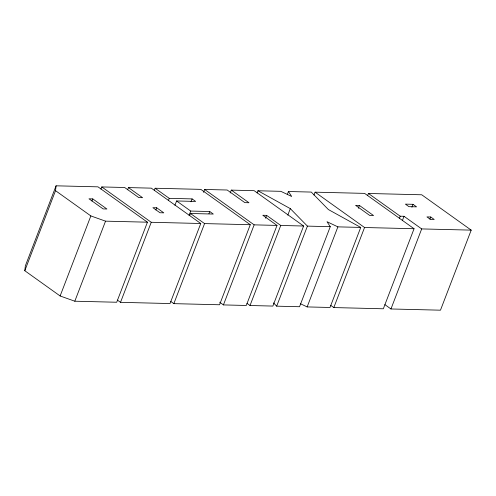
<?xml version="1.0" encoding="UTF-8"?>
<svg xmlns="http://www.w3.org/2000/svg" width="496" height="496" viewBox="0 0 496 496"><rect width="100%" height="100%" fill="white"/><g stroke="black" fill="none" stroke-linecap="round" stroke-linejoin="round"><path stroke-width="0.74" d="M24.8 270.729L25.352 265.868L56.079 185.814L97.979 186.843L147.436 222.189L116.709 302.244L74.809 301.215L60.128 295.976L24.8 270.729L55.527 190.675L56.079 185.814M91.958 201.072L92.789 198.908L106.919 209.008L103.112 208.909L88.982 198.809L92.789 198.908M100.961 189.1L101.792 186.936L124.645 187.494L138.775 197.594L142.581 197.687L128.452 187.587L127.621 189.751M60.128 295.976L90.855 215.927L55.527 190.675M74.809 301.215L105.536 221.16L147.436 222.189M154.287 190.408L155.118 188.244L200.824 189.367L250.282 224.713L219.548 304.767L173.842 303.645L170.773 301.45M155.88 209.951L156.711 207.787L163.779 212.84L159.966 212.747L152.904 207.694L156.711 207.787M120.516 302.337L151.243 222.282L200.762 223.498L170.035 303.552L120.516 302.337L117.385 300.099M168.417 200.508L169.248 198.344L192.101 198.902L195.635 201.432L176.588 200.961L174.927 205.288M190.991 201.791L192.101 198.902M189.057 215.388L190.718 211.06L209.765 211.532L213.292 214.055L190.439 213.491L189.608 215.655M203.527 192.343L204.631 189.46L227.18 190.011L244.844 202.635L248.961 202.74L231.297 190.111L230.187 193M173.842 303.645L204.569 223.591L250.282 224.713M208.934 213.689L209.765 211.532M257.126 192.932L257.957 190.768L280.81 191.326L291.685 196.472L288.43 191.512L311.283 192.076L328.395 209.56L360.741 227.422L330.007 307.477L307.154 306.919L300.359 303.701M223.429 304.91L254.157 224.855L277.01 225.42L246.283 305.474L223.429 304.91L219.666 302.219M265.515 218.246L266.619 215.363L280.748 225.463L303.602 226.021L272.874 306.075L250.021 305.511L246.952 303.316M287.32 194.401L288.43 191.512M250.021 305.511L280.748 225.463M287.81 215.121L290.303 208.63L257.957 190.768M313.987 195.052L315.09 192.169L364.61 193.384L414.067 228.73L383.334 308.785L333.82 307.57L330.689 305.331M360.741 227.422L337.888 226.864L327.013 221.718L330.268 226.678L299.541 306.726L276.687 306.168L307.415 226.114L290.303 208.63M307.154 306.919L337.888 226.864M358.31 208.332L359.42 205.449L373.55 215.549L369.737 215.456L355.607 205.356L359.42 205.449M367.586 195.641L368.416 193.477L421.743 194.785L471.2 230.132L440.473 310.186L390.953 308.971L384.865 304.618M333.82 307.57L364.548 227.515L414.067 228.73M399.379 218.364L400.21 216.2L404.023 216.293L421.681 228.923L471.2 230.132M402.361 220.621L404.023 216.293M411.916 207.21L413.019 204.321L416.553 206.851L408.933 206.665L405.406 204.135L413.019 204.321M390.953 308.971L421.681 228.923M429.927 219.164L430.751 217L434.217 219.474L430.404 219.381L426.944 216.907L430.751 217M128.452 187.587L151.305 188.151L200.762 223.498M231.297 190.111L254.15 190.675L303.602 226.021M266.619 215.363L262.812 215.27L277.01 225.42M307.415 226.114L330.268 226.678M90.855 215.927L105.536 221.16M368.416 193.477L400.21 216.2M315.09 192.169L364.548 227.515M204.631 189.46L254.157 224.855M176.588 200.961L190.718 211.06M155.118 188.244L169.248 198.344M190.439 213.491L204.569 223.591M101.792 186.936L151.243 222.282M273.476 302.889L276.687 306.168"/></g></svg>
